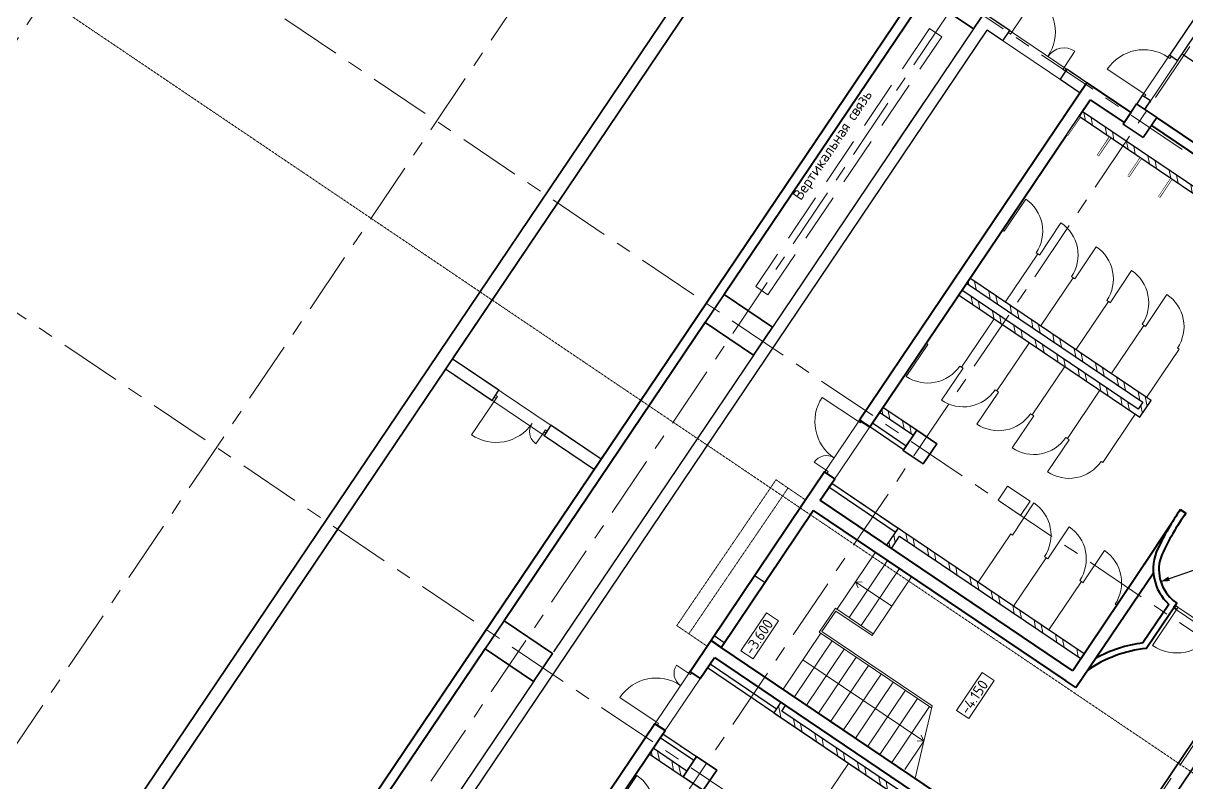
# Model space of a CAD drawing. Header units: millimetres. Extents: x -813692 to 807431, y 0 to 1813163.
# Drawn here: x 87728 to 111682, y 867252 to 882879 of the extents above; entities that cross this region are included whole.
import ezdxf

# ---------------------------------------------------------------- set-up
doc = ezdxf.new("R2010")
doc.units = ezdxf.units.MM
doc.set_wipeout_variables(frame=1)
for name, pattern in [('Dashed', [5.644444, 2.822222, -2.822222]), ('KRST_Штрих__ш0_5 п0_5_', [1.0584, 0.5292, -0.5292]), ('Wipeout_Contour', [1000, 0, -1000]), ('ГОСТ 2.303 4', [7, 5, -2, 0]), ('Линия сетки', [22.225, 12.7, -3.175, 3.175, -3.175])]:
    doc.linetypes.add(name, pattern=pattern)
for name, color, linetype, lineweight in [('A-ANNO-DIMS', 7, 'Continuous', 9), ('KR_0.35', 252, 'Continuous', 35), ('KR_punk', 252, 'ГОСТ 2.303 4', 0), ('S-GRID', 252, 'Continuous', 9), ('АР_блоки200', 252, 'Continuous', 30), ('АР_двери', 252, 'Continuous', 0), ('АР_демонт.несущ', 252, 'ГОСТ 2.303 4', 20), ('АР_кирпич250', 252, 'Continuous', 30), ('АР_кирпичные перегородки 120', 252, 'Continuous', 30), ('АР_монолит', 252, 'Continuous', 50), ('АР_Отметка на плане', 252, 'Continuous', 15), ('АР_Площади', 252, 'Continuous', 0), ('АР_сущ. стены', 252, 'Continuous', 30), ('АР_тонкая линия', 252, 'Continuous', 5)]:
    doc.layers.add(name, color=color, linetype=linetype, lineweight=lineweight)
for name, color, linetype in [('АР_обшивка коробов', 252, 'Continuous'), ('АР_отв_СС', 252, 'Continuous'), ('Ар_разрез секция В', 252, 'Continuous'), ('АР_Сантехника', 252, 'Continuous'), ('В1', 7, 'Continuous'), ('Сантехника и мебель', 7, 'Continuous')]:
    doc.layers.add(name, color=color, linetype=linetype)
doc.layers.add('замечания', color=252, linetype='Continuous', lineweight=50, plot=False)
doc.layers.add('Линии', color=7, linetype='Continuous', lineweight=9, true_color=0x00a600)
doc.styles.add('GOST 2.304', font='')
doc.styles.add('СГЕНЕРИР_СТИЛЬ_1', font='arial.ttf')
doc.styles.get('GOST 2.304').set_extended_font_data('GOST Common')
doc.dimstyles.new('СГЕНЕРИР_СТИЛЬ__21', dxfattribs={"dimtxt": 200, "dimasz": 183.574879, "dimexe": 0.18, "dimexo": 40, "dimgap": 0, "dimtad": 1, "dimtih": 1, "dimtoh": 1, "dimdec": 0, "dimzin": 0, "dimdsep": 46, "dimtxsty": 'СГЕНЕРИР_СТИЛЬ_1', "dimblk": 'ARROWHEAD_5', "dimblk1": 'ARROWHEAD_5', "dimblk2": 'ARROWHEAD_5', "dimcen": 0.09, "dimclrd": 7, "dimclre": 7, "dimclrt": 7, "dimazin": 0, "dimtfac": 1, "dimtdec": 4, "dimtmove": 0, "dimatfit": 3, "dimfxl": 1, "dimtolj": 1, "dimtzin": 0, "dimarcsym": 0})
pattern_1 = [(101, (-1241.95, 1181845.07), (-368.1102, -71.55337), []), (101, (-1143.1, 1181991.62), (-368.1102, -71.55337), [])]

# ---------------------------------------------------------------- blocks, each defined once
blk = doc.blocks.new('КР_подвал')
at = {"layer": 'KR_0.35', "ltscale": 200}
for points in [[(251583, 91527), (307390, 174265), (377983, 126649), (322176, 43911)], [(350685, 117741), (310563, 58258), (297215, 67261), (294391, 63074)], [(294640, 62906), (297296, 66844), (310644, 57841), (351101, 117822)], [(345832, 79520), (350082, 85821)]]:
    blk.add_lwpolyline(points, dxfattribs=at)
for points in [[(344649, 99136), (345040, 99716), (344045, 100387), (343654, 99807)], [(348145, 96898), (348425, 97313), (348010, 97592), (347731, 97178)], [(340119, 92421), (340511, 93001), (339516, 93672), (339124, 93092)], [(343616, 90183), (343895, 90597), (343481, 90877), (343201, 90462)], [(335590, 85705), (335981, 86286), (334986, 86957), (334595, 86376)], [(339086, 83468), (339366, 83882), (338951, 84162), (338672, 83747)]]:
    blk.add_lwpolyline(points, close=True, dxfattribs=at)
at = {"layer": 'KR_punk', "ltscale": 200}
blk.add_lwpolyline([(340417, 93667), (343996, 98973), (343747, 99141), (340169, 93835)], close=True, dxfattribs=at)
at = {"layer": 'АР_тонкая линия', "insert": (341147, 95560), "char_height": 220, "attachment_point": 7, "rotation": 56, "style": 'GOST 2.304'}
blk.add_mtext('Вертикальная связь', dxfattribs=at)
blk = doc.blocks.new('ARROWHEAD_5')
at = {"linetype": 'Continuous', "lineweight": 0}
blk.add_hatch(color=0, dxfattribs=at).paths.add_polyline_path([(-1, 0.2679), (0, 0), (-1, -0.2679)])
at = {"color": 0, "linetype": 'Continuous', "lineweight": 0}
blk.add_line((0, 0), (-1, 0), dxfattribs=at)
blk = doc.blocks.new('*D304')
at = {"layer": 'Defpoints', "color": 0, "linetype": 'Continuous', "transparency": 16777216}
for p in [(111997, 871682), (111146, 871389)]:
    blk.add_point(p, dxfattribs=at)
at = {"layer": 'В1', "color": 7, "linetype": 'Continuous', "lineweight": -2, "transparency": 16777216}
for p, q in [((112112, 871721), (111319, 871448)), ((112296, 871721), (112112, 871721))]:
    blk.add_line(p, q, dxfattribs=at)
at = {"layer": 'В1', "color": 7, "linetype": 'Continuous', "lineweight": -2, "transparency": 16777216, "xscale": 183.5748792270531, "yscale": 183.5748792270531, "zscale": 183.5748792270531, "rotation": 198.9984708741138}
blk.add_blockref('ARROWHEAD_5', (111146, 871389), dxfattribs=at)
at = {"layer": 'В1', "color": 7, "linetype": 'Continuous', "lineweight": 0, "transparency": 16777216, "insert": (112612, 871721), "char_height": 200, "attachment_point": 5, "rotation": 56, "style": 'СГЕНЕРИР_СТИЛЬ_1'}
blk.add_mtext('\\A1;R900', dxfattribs=at)
blk = doc.blocks.new('Панель Сантехнической Перегородки 27')
at = {"layer": 'АР_Сантехника', "linetype": 'Continuous', "lineweight": 0}
for p, q in [((17, 19), (17, 25)), ((18, 8), (17, 19)), ((18, 0), (18, 8)), ((73, 0), (72, 25)), ((119, 0), (118, 25)), ((176, 0), (176, 25)), ((223, 0), (222, 25)), ((256, 21), (256, 25)), ((256, 10), (256, 21)), ((257, 0), (256, 10)), ((310, 0), (309, 25)), ((357, 0), (355, 25)), ((416, 5), (416, 25)), ((416, 0), (416, 5))]:
    blk.add_line(p, q, dxfattribs=at)
at = {"layer": 'АР_Сантехника', "linetype": 'Continuous', "lineweight": 0, "flags": 128}
blk.add_lwpolyline([(450, 0), (450, 25), (0, 25), (0, 0)], close=True, dxfattribs=at)
at = {"linetype": 'Wipeout_Contour', "lineweight": 0, "ltscale": 925.933607}
blk.add_wipeout([(450, 0), (450, 25), (0, 25), (0, 0)], dxfattribs=at).dxf.layer = 'АР_Сантехника'
blk = doc.blocks.new('Д-1300-ДП-П')
at = {"layer": 'АР_двери'}
for points in [[(-488.5, -185), (-488.5, 715)], [(711.5, -185), (711.5, 115)], [(-488.5, -185), (-538.5, -185), (-538.5, -235), (-488.5, -235), (-488.5, -185)], [(761.5, -185), (711.5, -185), (711.5, -235), (761.5, -235), (761.5, -185)]]:
    blk.add_lwpolyline(points, dxfattribs=at)
for centre, radius, start, end in [((-488.5, -185), 900, 0, 90), ((711.5, -185), 300, 90, 180)]:
    blk.add_arc(centre, radius, start, end, dxfattribs=at)
blk = doc.blocks.new('Д-1300-ДП-Л')
at = {"layer": 'АР_двери'}
for points in [[(349, -398), (349, 502)], [(-851, -398), (-851, -98)], [(-901, -398), (-851, -398), (-851, -448), (-901, -448), (-901, -398)], [(349, -398), (399, -398), (399, -448), (349, -448), (349, -398)]]:
    blk.add_lwpolyline(points, dxfattribs=at)
for centre, radius, start, end in [((349, -398), 900, 90, 180), ((-851, -398), 300, 0, 90)]:
    blk.add_arc(centre, radius, start, end, dxfattribs=at)
blk = doc.blocks.new('Д-1000-ОП-П')
at = {"layer": 'АР_двери'}
for points in [[(-1699.5, -550), (-1699.5, 350)], [(-1699.5, -550), (-1749.5, -550), (-1749.5, -600), (-1699.5, -600), (-1699.5, -550)], [(-749.5, -550), (-799.5, -550), (-799.5, -600), (-749.5, -600), (-749.5, -550)]]:
    blk.add_lwpolyline(points, dxfattribs=at)
blk.add_arc((-1699.5, -550), 900, 0, 90, dxfattribs=at)
blk = doc.blocks.new('Оси200')
at = {"layer": 'S-GRID', "linetype": 'Линия сетки', "ltscale": 100}
for p, q in [((-45812.4, -64845.9), (-105769.3, -153735.6)), ((-39097.2, -69375.3), (-99054.1, -158265.1)), ((-120946, -72693.8), (-42916.6, -125325.3)), ((-32879.5, -73569.3), (-92836.3, -162459)), ((-29148.8, -76085.7), (-89105.7, -164975.4)), ((-125475.4, -79409), (-47446.1, -132040.5)), ((-22433.6, -80615.1), (-82390.5, -169504.8)), ((-130004.9, -86124.2), (-51975.6, -138755.7))]:
    blk.add_line(p, q, dxfattribs=at)
blk = doc.blocks.new('разрез 4-4')
at = {"layer": 'Ар_разрез секция В', "linetype": 'KRST_Штрих__ш0_5 п0_5_', "lineweight": 0, "ltscale": 10}
blk.add_lwpolyline([(2914, 154), (83908, -54477)], dxfattribs=at)
blk = doc.blocks.new('Д-1400-ДП-П')
at = {"layer": 'АР_двери'}
for points in [[(413, -403.5), (413, 496.5)], [(1713, -403.5), (1713, -3.5)], [(413, -403.5), (363, -403.5), (363, -453.5), (413, -453.5), (413, -403.5)], [(1763, -403.5), (1713, -403.5), (1713, -453.5), (1763, -453.5), (1763, -403.5)]]:
    blk.add_lwpolyline(points, dxfattribs=at)
for centre, radius, start, end in [((413, -403.5), 900, 0, 90), ((1713, -403.5), 400, 90, 180)]:
    blk.add_arc(centre, radius, start, end, dxfattribs=at)

msp = doc.modelspace()

# ---------------------------------------------------------------- hatches: boundary and pattern name
at = {"layer": 'АР_кирпичные перегородки 120', "lineweight": 0}
h = msp.add_hatch(dxfattribs=at)
h.set_pattern_fill('ANSI32', color=256, scale=1000, angle=56)
h.set_pattern_definition(pattern_1)
h.paths.add_polyline_path([(114730.2, 877557.8), (109532.1, 881064), (109465, 880964.5), (114663.1, 877458.3)])
h = msp.add_hatch(dxfattribs=at)
h.set_pattern_fill('ANSI32', color=256, scale=1000, angle=56)
h.set_pattern_definition(pattern_1)
h.paths.add_polyline_path([(110679.5, 874934), (107048.6, 877383.1), (106981.5, 877283.6), (110612.4, 874834.5)])
h = msp.add_hatch(dxfattribs=at)
h.set_pattern_fill('ANSI32', color=256, scale=1000, angle=56)
h.set_pattern_definition(pattern_1)
h.paths.add_polyline_path([(105425, 874974.7), (105357.9, 874875.2), (106054.9, 874405), (106120.9, 874502.8), (106121.4, 874503.6), (106122, 874504.5)])
h = msp.add_hatch(dxfattribs=at)
h.set_pattern_fill('ANSI32', color=256, scale=1000, angle=56)
h.set_pattern_definition(pattern_1)
h.paths.add_polyline_path([(105602.9, 872073.5), (105838.1, 872422.1), (105738.6, 872489.2), (105503.4, 872140.6)])
h = msp.add_hatch(dxfattribs=at)
h.set_pattern_fill('ANSI32', color=256, scale=1000, angle=56)
h.set_pattern_definition(pattern_1)
h.paths.add_polyline_path([(105771.2, 872322.5), (109501.9, 869806.1), (109569, 869905.6), (105838.4, 872422)])
h = msp.add_hatch(dxfattribs=at)
h.set_pattern_fill('ANSI32', color=256, scale=1000, angle=56)
h.set_pattern_definition(pattern_1)
h.paths.add_polyline_path([(103324.1, 868907), (103187.7, 868703.9), (103287.2, 868636.8), (103423.6, 868839.9)])
h = msp.add_hatch(dxfattribs=at)
h.set_pattern_fill('ANSI32', color=256, scale=1000, angle=56)
h.set_pattern_definition(pattern_1)
h.paths.add_polyline_path([(106968.7, 866279.2), (103345, 868723.4), (103277.9, 868623.9), (106901.6, 866179.7)])
h = msp.add_hatch(dxfattribs=at)
h.set_pattern_fill('ANSI32', color=256, scale=1000, angle=56)
h.set_pattern_definition(pattern_1)
h.paths.add_polyline_path([(101391.3, 867490.9), (100695.5, 867960.1), (100617.2, 867844.1), (101313, 867374.8)])

# ---------------------------------------------------------------- linework, layer by layer
at = {"layer": 'АР_блоки200', "linetype": 'Continuous'}
for p, q in [((111493.1, 882109.8), (113637.8, 885289.4)), ((111397.8, 882174.1), (111327.3, 882221.7)), ((111493.1, 882109.8), (111327.3, 882221.7)), ((111493.1, 882109.8), (111513.8, 882140.5)), ((109306.6, 881871.9), (109337.2, 881851.2)), ((110838.6, 881345.1), (110768.1, 881392.6)), ((110933.9, 881280.8), (110838.6, 881345.1)), ((110933.9, 881280.8), (110913.2, 881250.1))]:
    msp.add_line(p, q, dxfattribs=at)
at = {"layer": 'АР_блоки200', "linetype": 'Continuous', "flags": 128}
for points in [[(113639.4, 885291.8), (113473.5, 885403.6), (111327.3, 882221.7)], [(110768.1, 881392.6), (110651.5, 881219.7)], [(110818.9, 881110.3), (110933.9, 881280.8)]]:
    msp.add_lwpolyline(points, dxfattribs=at)
at = {"layer": 'АР_демонт.несущ', "linetype": 'Dashed'}
for p, q in [((101183.3, 870485.1), (103225.9, 873485.1)), ((103225.9, 873485.1), (103849.5, 873060.5)), ((101431.3, 870316.3), (103473.9, 873316.2)), ((101806.9, 870060.6), (101183.3, 870485.1))]:
    msp.add_line(p, q, dxfattribs=at)
at = {"layer": 'АР_кирпич250'}
for p, q in [((108037.9, 882727.6), (107507.3, 883085.5)), ((107898.1, 882520.4), (107574.7, 882738.4)), ((107898.1, 882520.4), (108037.9, 882727.6)), ((108037.9, 882727.6), (108032.4, 882731.3)), ((111588.4, 882251.1), (115282.6, 879759.3)), ((109075.3, 881726.3), (109489, 881447.2)), ((102794.5, 871511.1), (103001.9, 871370)), ((102160.3, 870132.8), (101952.5, 870274.4))]:
    msp.add_line(p, q, dxfattribs=at)
at = {"layer": 'АР_кирпич250', "linetype": 'Continuous'}
msp.add_line((94244.4, 862975.4), (107574.7, 882738.4), dxfattribs=at)
at = {"layer": 'АР_кирпич250', "linetype": 'Continuous', "flags": 128}
for points in [[(107290, 882763.4), (103152, 876628.5)], [(102782.1, 876080.1), (98644.1, 869945.3)], [(96420.1, 875768.4), (97381.8, 875119.7), (97521.6, 875327), (96559.9, 875975.7)], [(99627.4, 873906.7), (98590.2, 874606.3), (98450.4, 874399), (99487.6, 873699.4)], [(98252.6, 869364.9), (94093, 863198.1)]]:
    msp.add_lwpolyline(points, dxfattribs=at)
at = {"layer": 'АР_кирпич250'}
msp.add_lwpolyline([(109628.8, 881654.5), (109215.1, 881933.6), (109075.3, 881726.3)], dxfattribs=at)
at = {"layer": 'АР_кирпичные перегородки 120', "linetype": 'Continuous', "flags": 128}
for points in [[(114730.2, 877557.8), (109532.1, 881064)], [(109465, 880964.5), (114663.1, 877458.3)], [(106985.7, 877289.9), (110716.6, 874773.4)], [(110683.7, 874940.3), (107052.8, 877389.4)], [(105357.9, 874875.2), (106054.9, 874405)], [(106122, 874504.5), (105425, 874974.7)], [(105738.6, 872489.2), (105503.4, 872140.6)], [(105838.1, 872422.1), (105738.6, 872489.2)], [(109569, 869905.6), (105838.4, 872422)], [(105602.9, 872073.5), (105771, 872322.7)], [(105771.2, 872322.5), (109501.9, 869806.1)], [(103324.1, 868907), (103178.4, 868691)], [(103345, 868723.4), (103423.6, 868839.9)], [(103178.4, 868691), (106900.7, 866178.5)], [(106968.7, 866279.2), (103345, 868723.4)], [(101391.3, 867490.9), (100695.5, 867960.1)], [(100617.2, 867844.1), (101313, 867374.8)]]:
    msp.add_lwpolyline(points, dxfattribs=at)
at = {"layer": 'АР_обшивка коробов', "lineweight": 30}
for points in [[(105907.9, 874187), (105851.9, 874104.1), (105155.5, 874575.8), (105211.4, 874658.7), (105907.7, 874186.7)], [(105738.6, 872489.2), (105682.7, 872406.3), (104316.7, 873331.4), (104373, 873414.5), (105738.4, 872489)], [(103234.4, 868773.9), (103178.4, 868691), (101812.5, 869616.1), (101868.8, 869699.2), (103234.2, 868773.6)], [(101592.7, 867789.5), (101536.8, 867706.6), (100840.3, 868178.3), (100896.2, 868261.2), (101592.5, 867789.2)]]:
    msp.add_lwpolyline(points, dxfattribs=at)
at = {"layer": 'АР_отв_СС', "lineweight": 15}
msp.add_lwpolyline([(107994.9, 873356.4), (108458.8, 873043.5), (108263, 872753.2), (107799.1, 873066)], close=True, dxfattribs=at)
at = {"layer": 'АР_Отметка на плане'}
for points in [[(102504.2, 869967.1), (103027.4, 870747.7), (103276, 870581.1), (102752.8, 869800.5)], [(106945.1, 868741), (107470.6, 869520.1), (107718.7, 869352.7), (107193.2, 868573.7)]]:
    msp.add_lwpolyline(points, close=True, dxfattribs=at)
at = {"layer": 'АР_Площади', "color": 5, "ltscale": 0.5}
msp.add_lwpolyline([(115181, 887934.9), (110533.3, 881044.4)], dxfattribs=at)
at = {"layer": 'АР_Площади', "ltscale": 0.5}
msp.add_lwpolyline([(74199.4, 836208.2), (71132, 838277.2), (96420.2, 875768.4), (99487.6, 873699.4), (74199.4, 836208.2)], dxfattribs=at)
for points in [[(112661.4, 870093.6), (111444.8, 870899), (111476.9, 870946.6, -0.3525406), (111168.4, 871943.1), (111377.3, 872348.4), (111664.1, 872797.5), (111549.1, 872876.4), (109569, 869905.6)], [(108473.7, 863148.2), (108307.8, 863259.8, -0.0338007), (108018.9, 863492.7), (107775.4, 863131.6), (106699.5, 863861.1), (107297.8, 864743.5, -0.168268), (107394.3, 866463.2), (102095.9, 870037.2), (103993.8, 872853.8), (109401.4, 869209.8), (109644.1, 869569.7, -0.1234807), (110849.7, 870016.4), (111412.6, 870851.3), (112507, 870113.1), (112277.9, 869773.4, -0.0342852), (112584.3, 869600.1), (112557.8, 869560.7), (112723.5, 869448.7), (108473.6, 863148)], [(103521, 856537.3), (101474.1, 857918.2), (103140.3, 860388.5), (103040.8, 860455.6), (101578.2, 858287.2), (96487.2, 861721.1), (99062.4, 865538.8), (102790.2, 863023.3), (102950.6, 863261.8), (99222.5, 865776.3), (100617.2, 867844.1), (101727.7, 867095.1), (102007.1, 867509.7), (100897.8, 868260.1), (101812.5, 869616.1), (106900.7, 866178.5), (104456.2, 862588.8), (104572.4, 862511.7, -0.0367029), (105569.8, 863718.1, -0.3426886), (106669.4, 863816.7), (107880.2, 863000), (103521.1, 856537.2)]]:
    msp.add_lwpolyline(points, format="xyb", dxfattribs=at)
at = {"layer": 'АР_Сантехника', "lineweight": 0}
for points in [[(107922.2, 878601.3), (108366.3, 879260.7)], [(108649.3, 878110.9), (109093.4, 878770.3)], [(107888.9, 878624.5), (107922.6, 878601.8)], [(108582.4, 878156.8), (108616, 878134.1)], [(109376.4, 877620.5), (109820.5, 878279.9)], [(107945, 877139.2), (108616, 878134.1)], [(108616, 878134.1), (108649.7, 878111.4)], [(110103.5, 877130.1), (110547.6, 877789.5)], [(108672.1, 876648.8), (109343.1, 877643.7)], [(109309.4, 877666.4), (109343.1, 877643.7)], [(109343.1, 877643.7), (109376.7, 877621)], [(110830.5, 876639.7), (111274.6, 877299.1)], [(109399.1, 876158.4), (110070.2, 877153.3)], [(110036.5, 877176), (110070.2, 877153.3)], [(110070.2, 877153.3), (110103.8, 877130.6)], [(107715.4, 876798.8), (107044.3, 875804)], [(110126.2, 875668), (110797.2, 876662.9)], [(110763.6, 876685.6), (110797.2, 876662.9)], [(110797.2, 876662.9), (110830.9, 876640.2)], [(106351.2, 876272.2), (105906.2, 875613.4)], [(106317.3, 876294.4), (106350.9, 876271.7)], [(108442.4, 876308.4), (107771.4, 875313.5)], [(111490.7, 876195.2), (111524.3, 876172.5)], [(107078.3, 875781.8), (106633.3, 875123)], [(107010.7, 875826.7), (107044.3, 875804)], [(107044.3, 875804), (107078, 875781.3)], [(109169.5, 875818), (108498.4, 874823.1)], [(107805.3, 875291.3), (107360.3, 874632.6)], [(107737.7, 875336.2), (107771.4, 875313.5)], [(107771.4, 875313.5), (107805, 875290.9)], [(109896.5, 875327.5), (109225.5, 874332.7)], [(108532.4, 874800.9), (108087.4, 874142.2)], [(108464.8, 874845.8), (108498.4, 874823.1)], [(108498.4, 874823.1), (108532.1, 874800.4)], [(110623.6, 874837.1), (109952.6, 873842.3)], [(109191.9, 874355.4), (109225.5, 874332.7)], [(109225.5, 874332.7), (109259.1, 874310)], [(109259.5, 874310.5), (108814.4, 873651.7)], [(109918.9, 873865), (109952.6, 873842.3)], [(108092.2, 872348.4), (108536.2, 873007.9)], [(108819.3, 871858.1), (109263.3, 872517.5)], [(108058.9, 872371.7), (107387.8, 871376.8)], [(108058.8, 872371.6), (108092.5, 872348.9)], [(109546.3, 871367.6), (109990.3, 872027)], [(108786, 871881.3), (108114.9, 870886.4)], [(108752.3, 871904), (108786, 871881.3)], [(108786, 871881.3), (108819.6, 871858.6)], [(109513, 871390.8), (108842, 870396)], [(109479.4, 871413.6), (109513.1, 871390.9)], [(109513, 871390.8), (109546.6, 871368.1)], [(110206.4, 870923.1), (110240.1, 870900.4)], [(104720, 867650.4), (104049, 866655.6)], [(99918.2, 866740.6), (100360.8, 867401)]]:
    msp.add_lwpolyline(points, dxfattribs=at)
for centre, start, end in [((107922.9, 878600.8), 326.04086, 56.10156), ((108650, 878110.4), 326.04086, 56.10156), ((109377.1, 877620), 326.04086, 56.10156), ((110104.2, 877129.6), 326.04086, 56.10156), ((110831.2, 876639.2), 326.04086, 56.10156), ((106351.9, 876271.7), 235.89844, 325.95914), ((107079, 875781.3), 235.89844, 325.95914), ((107806, 875290.9), 235.89844, 325.95914), ((108533.1, 874800.4), 235.89844, 325.95914), ((109260.2, 874310), 235.89844, 325.95914), ((108092.9, 872348), 326.04454, 56.10524), ((108820, 871857.6), 326.04454, 56.10524), ((109547, 871367.1), 326.04454, 56.10524), ((99918.9, 866740.1), 326.17116, 56.23186)]:
    msp.add_arc(centre, 795, start, end, dxfattribs=at)
at = {"layer": 'АР_сущ. стены', "color": 7, "linetype": 'Continuous', "lineweight": 40}
for p, q in [((118788.8, 902314.7), (92317.3, 863069)), ((106295.2, 883434.4), (102157.1, 877299.5)), ((109628.8, 881654.5), (110533.3, 881044.5)), ((109465, 880964.5), (109696.3, 881307.4)), ((109696.3, 881307.4), (110393.5, 880837.2)), ((110393.5, 880837.2), (110533.3, 881044.5)), ((101765.7, 876719.2), (97627.7, 870584.3)), ((111549.1, 872876.4), (111664.1, 872797.5)), ((111476.9, 870946.6), (111412.6, 870851.3)), ((97236.2, 870004), (93098.2, 863869.1))]:
    msp.add_line(p, q, dxfattribs=at)
msp.add_lwpolyline([(109628.8, 881654.5), (104948.4, 874715.5), (105155.6, 874575.7), (107132.9, 877507.1)], dxfattribs=at)
at = {"layer": 'АР_сущ. стены', "color": 7, "linetype": 'Continuous', "lineweight": 40, "flags": 128}
for points in [[(107132.9, 877507.1), (109465, 880964.5)], [(117366.7, 876690.3), (111066, 880940.1)], [(110954.2, 880774.3), (115040.6, 878018)], [(104135.5, 873063.2), (104434.3, 873506.2), (104227, 873646), (103788.4, 872995.7)], [(103788.1, 872995.9), (101888.5, 870176.9)], [(109333.9, 869556.9), (104135.5, 873063.2)], [(102095.2, 870036.2), (103993.9, 872853.7)], [(103993.8, 872853.8), (109194.1, 869349.6)], [(111302.5, 872475.7), (109333.9, 869556.9)], [(109401.4, 869209.8), (110995.3, 871573.1)], [(111315.8, 870922.3), (110780.9, 870129)], [(110849.7, 870016.4), (111477.1, 870946.8)], [(101888.5, 870176.9), (101455.7, 869534.2), (101662.9, 869394.4), (101956.4, 869829.5)], [(107394.3, 866463.2), (102095.8, 870037.1)], [(101956.4, 869829.5), (107043.9, 866390.8)], [(109401.4, 869209.8), (109194.1, 869349.6)], [(96814.4, 861241.9), (96367.4, 861543.4), (100941.6, 868324.9), (100734.3, 868464.7), (96020.3, 861475.9), (96672, 861030.7)]]:
    msp.add_lwpolyline(points, dxfattribs=at)
at = {"layer": 'АР_сущ. стены', "linetype": 'Continuous', "flags": 128}
for points in [[(104136.5, 873062.5), (104136.5, 873062.5)], [(102095.8, 870037.1), (103995.1, 872852.9)]]:
    msp.add_lwpolyline(points, dxfattribs=at)
at = {"layer": 'АР_сущ. стены', "color": 7, "linetype": 'Continuous', "lineweight": 40}
for centre, radius, start, end in [((117641.1, 868850.5), 7302, 146.54166, 153.84639), ((116031.1, 869692.8), 5358.2, 144.58924, 155.16713), ((111971.7, 871649.6), 979.4, 154.63696, 227.95257), ((111931, 871636.2), 822.1, 158.0766, 228.24744), ((111996.9, 871681.5), 900, 227.04527, 234.72112), ((111137.4, 867389.5), 2642.6, 96.25068, 124.40785), ((111137.4, 867389.5), 2762.6, 97.41491, 118.80316)]:
    msp.add_arc(centre, radius, start, end, dxfattribs=at)
at = {"layer": 'АР_тонкая линия', "linetype": 'Continuous'}
for p, q in [((103214.7, 873128.9), (103214.7, 873128.9)), ((105271.8, 871992.7), (104480.4, 870819.1)), ((105520.5, 871825.1), (104729.2, 870651.4)), ((105769.3, 871657.5), (104977.9, 870483.7)), ((106018.1, 871489.8), (105202.5, 870280.1)), ((105609.2, 870883.3), (104862.9, 871386.4)), ((104448.5, 870840.7), (104116.8, 870348.8)), ((104456.3, 870783.3), (104172.9, 870363.1)), ((105226.6, 870316), (104448.5, 870840.7)), ((105202.5, 870280.1), (104456.3, 870783.3)), ((104148.8, 870327.3), (103372.3, 869176.1)), ((106433.6, 868786.7), (104116.8, 870348.8)), ((106444.3, 868831.6), (104172.9, 870363.1)), ((104381.9, 870170.1), (103605.6, 869018.7)), ((104630.6, 870002.4), (103854.3, 868851)), ((104607.7, 870069.9), (104607.7, 870069.9)), ((106270.6, 868104.5), (103781.6, 869782.7)), ((104879.4, 869834.7), (104103, 868683.2)), ((104903.5, 869870.5), (104903.5, 869870.5)), ((105128.1, 869666.9), (104351.7, 868515.5)), ((105392.5, 869488.7), (104616.1, 868337.1)), ((105641.2, 869321), (104864.8, 868169.4)), ((105618.3, 869388.5), (105618.3, 869388.5)), ((105890, 869153.3), (105113.5, 868001.6)), ((105867, 869220.8), (105867, 869220.8)), ((106138.7, 868985.5), (105362.2, 867833.9)), ((106387.4, 868817.8), (105610.9, 867666.1)), ((106444.3, 868831.6), (106088.9, 867343.7)), ((106271.9, 868109.8), (105877.7, 867525.2))]:
    msp.add_line(p, q, dxfattribs=at)
at = {"layer": 'АР_тонкая линия'}
for p, q in [((104862.9, 871386.4), (105001.3, 871381.4)), ((104862.9, 871386.4), (104919.4, 871260)), ((106269, 868105.5), (106130.6, 868110.6)), ((106269, 868105.5), (106212.5, 868232))]:
    msp.add_line(p, q, dxfattribs=at)
at = {"layer": 'замечания'}
msp.add_line((102095.2, 870036.2), (101887.9, 870175.9), dxfattribs=at)
at = {"layer": 'Линии'}
msp.add_line((105619.7, 880287.1), (106262.7, 881240.5), dxfattribs=at)

# ---------------------------------------------------------------- block references
at = {"layer": 'АР_двери', "color": 0}
for name, p, rotation in [('Д-1400-ДП-П', (107962.6, 883265.1), 326), ('Д-1300-ДП-Л', (97525.7, 874629.1), 145.4974307164872)]:
    msp.add_blockref(name, p, dxfattribs=dict(at, rotation=rotation))
at = {"layer": 'АР_двери'}
for name, p, rotation in [('Д-1000-ОП-П', (111279.3, 883153.9), 56.36404371120693), ('Д-1300-ДП-Л', (104401.1, 874612.4), 56.36404371120693), ('Д-1300-ДП-Л', (111547.9, 870297.4), 146.3640437112069), ('Д-1300-ДП-П', (100878.6, 869015.5), 56.36404371120693)]:
    msp.add_blockref(name, p, dxfattribs=dict(at, rotation=rotation))
at = {"layer": 'АР_монолит'}
msp.add_blockref('КР_подвал', (-237358.6, 783627.7), dxfattribs=at)

# ---------------------------------------------------------------- texts
at = {"layer": 'АР_Отметка на плане', "char_height": 220, "attachment_point": 7, "style": 'GOST 2.304'}
for s, insert, rotation in [('-3.600', (102741.8, 869863), 56.16627), ('-4.150', (107182.4, 868636.2), 56)]:
    msp.add_mtext(s, dxfattribs=dict(at, insert=insert, rotation=rotation))

# ---------------------------------------------------------------- dimensions: what is measured, and where the dimension line sits
at = {"layer": 'В1', "color": 7, "linetype": 'Continuous', "lineweight": 0}
dim = msp.add_radius_dim(center=(111996.9, 871681.5), mpoint=(111145.9, 871388.6), dimstyle='СГЕНЕРИР_СТИЛЬ__21', dxfattribs=at)
dim.commit()
dim.dimension.update_dxf_attribs({"geometry": '*D304', "text_midpoint": (112611.9, 871721.2), "dimtype": 164, "text_rotation": 56})

# ---------------------------------------------------------------- next in the draw order: block references
at = {"layer": 'АР_Сантехника', "linetype": 'Continuous', "lineweight": 0, "zscale": 1000, "rotation": 236.0000008166325}
for p in [(110095.5, 880539.2), (110726.1, 880113.8), (111356.7, 879688.5)]:
    msp.add_blockref('Панель Сантехнической Перегородки 27', p, dxfattribs=at)
at = {"layer": 'Сантехника и мебель', "color": 7, "linetype": 'Continuous', "lineweight": 20, "zscale": 1000, "rotation": 236.0000008166325}
msp.add_blockref('Панель Сантехнической Перегородки 27', (109465, 880964.5), dxfattribs=at)

# ---------------------------------------------------------------- next in the draw order: wipeouts: each hides what was drawn before it
at = {"linetype": 'Wipeout_Contour', "ltscale": 980264.273929}
msp.add_wipeout([(110780.6, 875082.9), (110880.1, 875015.8), (110947.2, 875115.3)], dxfattribs=at).dxf.layer = 'АР_кирпичные перегородки 120'

# ---------------------------------------------------------------- next in the draw order: hatches: boundary and pattern name
at = {"layer": 'АР_кирпичные перегородки 120', "lineweight": 0}
h = msp.add_hatch(dxfattribs=at)
h.set_pattern_fill('ANSI32', color=256, scale=1000, angle=56)
h.set_pattern_definition(pattern_1)
h.paths.add_polyline_path([(110847.7, 875182.4), (107216.8, 877631.5), (107149.7, 877532), (110780.6, 875082.9)])
h = msp.add_hatch(dxfattribs=at)
h.set_pattern_fill('ANSI32', color=256, scale=1000, angle=56)
h.set_pattern_definition(pattern_1)
h.paths.add_polyline_path([(110716.6, 874773.4), (110947.2, 875115.3), (110847.7, 875182.4), (110617.1, 874840.5)])

# ---------------------------------------------------------------- next in the draw order: linework, layer by layer
at = {"layer": 'АР_кирпичные перегородки 120', "linetype": 'Continuous', "flags": 128}
for points in [[(107149.7, 877532), (110780.6, 875082.9)], [(110847.7, 875182.4), (107216.8, 877631.5)], [(110780.6, 875082.9), (110683.7, 874940.3)], [(110716.6, 874773.4), (110947.2, 875115.3)], [(110947.2, 875115.3), (110847.7, 875182.4)]]:
    msp.add_lwpolyline(points, dxfattribs=at)
at = {"layer": 'АР_Площади', "ltscale": 0.5}
for points in [[(116929.9, 906175.3), (120002.4, 904106.5), (99627.4, 873906.7), (96560, 875975.6), (115284.1, 903735.8), (115532.9, 903568), (116259.7, 904645.5), (116010.9, 904813.4), (116929.9, 906175.3)], [(96160.1, 861683.2), (94244.4, 862975.4), (107574.7, 882738.4), (109489, 881447.2), (96158.7, 861684.2)], [(117532.5, 876578.4), (110817.3, 881107.9), (111588.4, 882251.1), (115282.6, 879759.3), (116598.9, 881710.8), (119619.9, 879673.1), (117532.7, 876578.6)], [(109569, 869905.6), (104373, 873414.5), (105155.6, 874575.7), (105851.9, 874104.1), (105842.4, 874090), (106257, 873810.4), (106536.6, 874224.9), (105425, 874974.7), (106985.7, 877289.9), (110716.6, 874773.4), (110947.2, 875115.3), (107216.8, 877631.5), (109465, 880964.5), (114663.1, 877458.3)]]:
    msp.add_lwpolyline(points, dxfattribs=at)
at = {"layer": 'АР_Площади', "color": 5, "ltscale": 0.5}
msp.add_lwpolyline([(110533.3, 881044.5), (107507.9, 883086.4)], dxfattribs=at)
at = {"layer": 'АР_Сантехника', "lineweight": 0}
msp.add_lwpolyline([(110853.3, 875177.6), (111524.3, 876172.5)], dxfattribs=at)

# ---------------------------------------------------------------- next in the draw order: block references
at = {"layer": 'A-ANNO-DIMS', "color": 18, "lineweight": 0, "true_color": 0x000000}
msp.add_blockref('Оси200', (166995, 997181.2), dxfattribs=at)
at = {"layer": 'Ар_разрез секция В'}
msp.add_blockref('разрез 4-4', (34626.8, 917393.8), dxfattribs=at)

doc.saveas('drawing.dxf')
